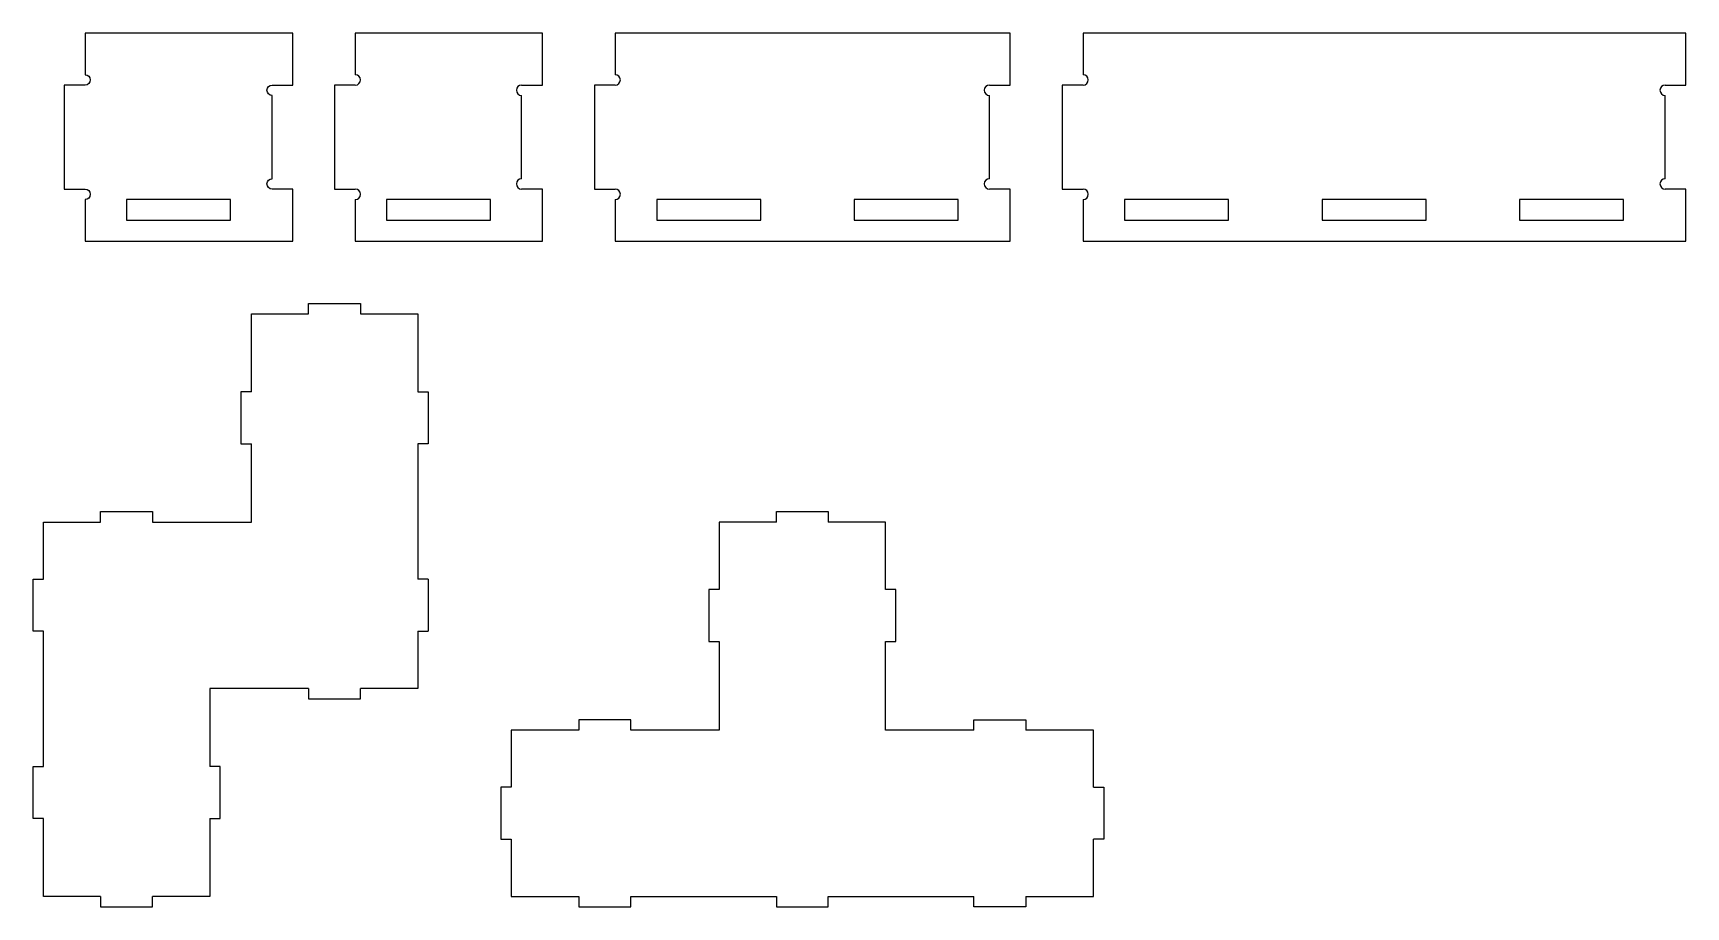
# Model space of a CAD drawing. Header units: millimetres. Extents: x 2 to 320, y 2 to 170.
import ezdxf

# ---------------------------------------------------------------- set-up
doc = ezdxf.new("R2010")
doc.units = ezdxf.units.MM
doc.layers.get('0').update_dxf_attribs({"linetype": 'CONTINUOUS', "lineweight": 25, "true_color": 0x000000})

msp = doc.modelspace()

# ---------------------------------------------------------------- linework, layer by layer
for p, q in [((100, 170), (64, 170)), ((64, 170), (64, 162)), ((100, 160), (100, 170)), ((190, 170), (114, 170)), ((114, 170), (114, 162)), ((190, 160), (190, 170)), ((204, 170), (204, 162)), ((320, 170), (204, 170)), ((320, 160), (320, 170)), ((64, 160), (60, 160)), ((60, 160), (60, 140)), ((96, 160), (100, 160)), ((114, 160), (110, 160)), ((110, 160), (110, 140)), ((186, 160), (190, 160)), ((204, 160), (200, 160)), ((200, 160), (200, 140)), ((316, 160), (320, 160)), ((96, 142), (96, 158)), ((186, 142), (186, 158)), ((316, 142), (316, 158)), ((60, 140), (64, 140)), ((100, 140), (96, 140)), ((100, 130), (100, 140)), ((110, 140), (114, 140)), ((190, 140), (186, 140)), ((190, 130), (190, 140)), ((200, 140), (204, 140)), ((320, 140), (316, 140)), ((320, 130), (320, 140)), ((64, 138), (64, 130)), ((114, 138), (114, 130)), ((204, 138), (204, 130)), ((64, 130), (64, 130)), ((64, 130), (100, 130)), ((114, 130), (114, 130)), ((114, 130), (190, 130)), ((204, 130), (204, 130)), ((204, 130), (320, 130)), ((55, 116), (55, 118)), ((55, 118), (65, 118)), ((65, 118), (65, 116)), ((44, 116), (55, 116)), ((44, 101), (44, 116)), ((65, 116), (76, 116)), ((76, 116), (76, 101)), ((44, 101), (42, 101)), ((42, 101), (42, 91)), ((76, 101), (78, 101)), ((78, 101), (78, 91)), ((42, 91), (44, 91)), ((44, 76), (44, 91)), ((78, 91), (76, 91)), ((76, 91), (76, 65)), ((15, 76), (15, 78)), ((15, 78), (25, 78)), ((25, 78), (25, 76)), ((145, 76), (145, 78)), ((145, 78), (155, 78)), ((155, 78), (155, 76)), ((4, 76), (15, 76)), ((4, 65), (4, 76)), ((25, 76), (44, 76)), ((145, 76), (134, 76)), ((134, 76), (134, 63)), ((166, 76), (155, 76)), ((166, 63), (166, 76)), ((2, 55), (2, 65)), ((2, 65), (4, 65)), ((78, 65), (76, 65)), ((78, 65), (78, 55)), ((134, 63), (132, 63)), ((132, 63), (132, 53)), ((168, 63), (166, 63)), ((168, 53), (168, 63)), ((4, 55), (2, 55)), ((4, 29), (4, 55)), ((76, 55), (78, 55)), ((76, 55), (76, 44)), ((132, 53), (134, 53)), ((134, 53), (134, 40)), ((166, 36), (166, 53)), ((166, 53), (168, 53)), ((40, 44), (36, 44)), ((36, 44), (36, 29)), ((55, 44), (40, 44)), ((55, 44), (55, 42)), ((55, 42), (65, 42)), ((65, 42), (65, 44)), ((76, 44), (65, 44)), ((134, 40), (134, 36)), ((94, 36), (94, 25)), ((107, 36), (94, 36)), ((117, 38), (107, 38)), ((107, 38), (107, 36)), ((117, 36), (117, 38)), ((134, 36), (117, 36)), ((183, 36), (166, 36)), ((183, 36), (183, 38)), ((183, 38), (193, 38)), ((193, 38), (193, 36)), ((206, 36), (193, 36)), ((206, 25), (206, 36)), ((2, 19), (2, 29)), ((2, 29), (4, 29)), ((38, 29), (36, 29)), ((38, 19), (38, 29)), ((94, 25), (92, 25)), ((92, 25), (92, 15)), ((206, 25), (208, 25)), ((208, 25), (208, 15)), ((4, 19), (2, 19)), ((4, 4), (4, 19)), ((36, 19), (38, 19)), ((36, 19), (36, 4)), ((92, 15), (94, 15)), ((94, 15), (94, 4)), ((208, 15), (206, 15)), ((206, 4), (206, 15)), ((15, 4), (4, 4)), ((15, 4), (15, 2)), ((25, 2), (25, 4)), ((36, 4), (25, 4)), ((94, 4), (107, 4)), ((107, 4), (107, 2)), ((117, 4), (145, 4)), ((117, 2), (117, 4)), ((145, 4), (145, 2)), ((155, 2), (155, 4)), ((155, 4), (183, 4)), ((183, 2), (183, 4)), ((193, 4), (206, 4)), ((193, 4), (193, 2)), ((15, 2), (25, 2)), ((107, 2), (117, 2)), ((145, 2), (155, 2)), ((193, 2), (183, 2))]:
    msp.add_line(p, q)
msp.add_lwpolyline([(52, 170), (12, 170), (12, 162, -1), (12, 160), (8, 160), (8, 140), (12, 140, -1), (12, 138), (12, 130), (52, 130), (52, 140), (48, 140, -1), (48, 142), (48, 158, -1), (48, 160), (52, 160), (52, 170)], format="xyb")
for points in [[(40, 138), (20, 138), (20, 134), (40, 134), (40, 138)], [(90, 138), (70, 138), (70, 134), (90, 134), (90, 138)], [(142, 138), (122, 138), (122, 134), (142, 134), (142, 138)], [(180, 138), (160, 138), (160, 134), (180, 134), (180, 138)], [(232, 138), (212, 138), (212, 134), (232, 134), (232, 138)], [(270, 138), (250, 138), (250, 134), (270, 134), (270, 138)], [(308, 138), (288, 138), (288, 134), (308, 134), (308, 138)]]:
    msp.add_lwpolyline(points)
for centre, start, end in [((64, 161), 270, 90), ((96, 159), 90, 270), ((114, 161), 270, 90), ((186, 159), 90, 270), ((204, 161), 270, 90), ((316, 159), 90, 270), ((64, 139), 270, 90), ((96, 141), 90, 270), ((114, 139), 270, 90), ((186, 141), 90, 270), ((204, 139), 270, 90), ((316, 141), 90, 270)]:
    msp.add_arc(centre, 1, start, end)

doc.saveas('drawing.dxf')
